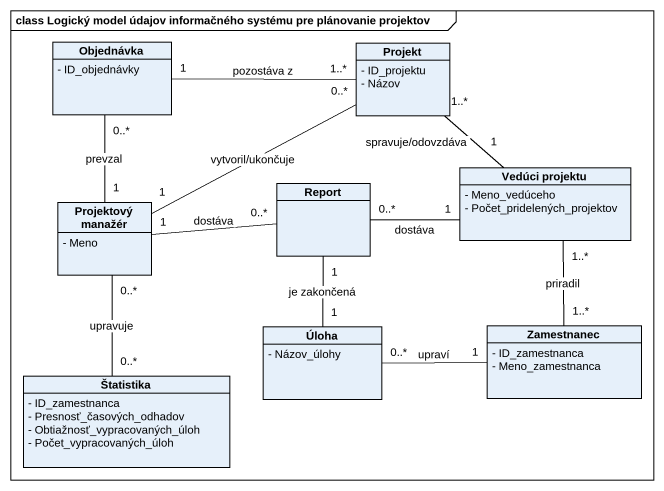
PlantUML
@startuml
mainframe class Logický model údajov informačného systému pre plánovanie projektov
hide circle
hide empty members
skinparam classAttributeIconSize 0
class Objednávka {
  - ID_objednávky
}
class Projekt {
  - ID_projektu
  - Názov
}
class Report
class "Vedúci projektu" as Vedúci_projektu {
  - Meno_vedúceho
  - Počet_pridelených_projektov
}
class "Projektový manažér" as Projektový_manažér {
  - Meno
}
class Úloha {
  - Názov_úlohy
}
class Zamestnanec {
  - ID_zamestnanca
  - Meno_zamestnanca
}
class Štatistika {
  - ID_zamestnanca
  - Presnosť_časových_odhadov
  - Obtiažnosť_vypracovaných_úloh
  - Počet_vypracovaných_úloh
}
Objednávka "1" -right- "1..*" Projekt : pozostáva z
Projekt "1..*" -- "1" Vedúci_projektu : spravuje/odovzdáva
Report "0..*" -right- "1" Vedúci_projektu : dostáva
Report "1" -- "1" Úloha : je zakončená
Vedúci_projektu "1..*" -- "1..*" Zamestnanec : priradil
Projektový_manažér "1" -up- "0..*" Objednávka : prevzal
Projektový_manažér "1" -right- "0..*" Projekt : vytvoril/ukončuje
Projektový_manažér "1" -right- "0..*" Report : dostáva
Projektový_manažér "0..*" -- "0..*" Štatistika : upravuje
Zamestnanec "1" -left- "0..*" Úloha : upraví
@enduml
